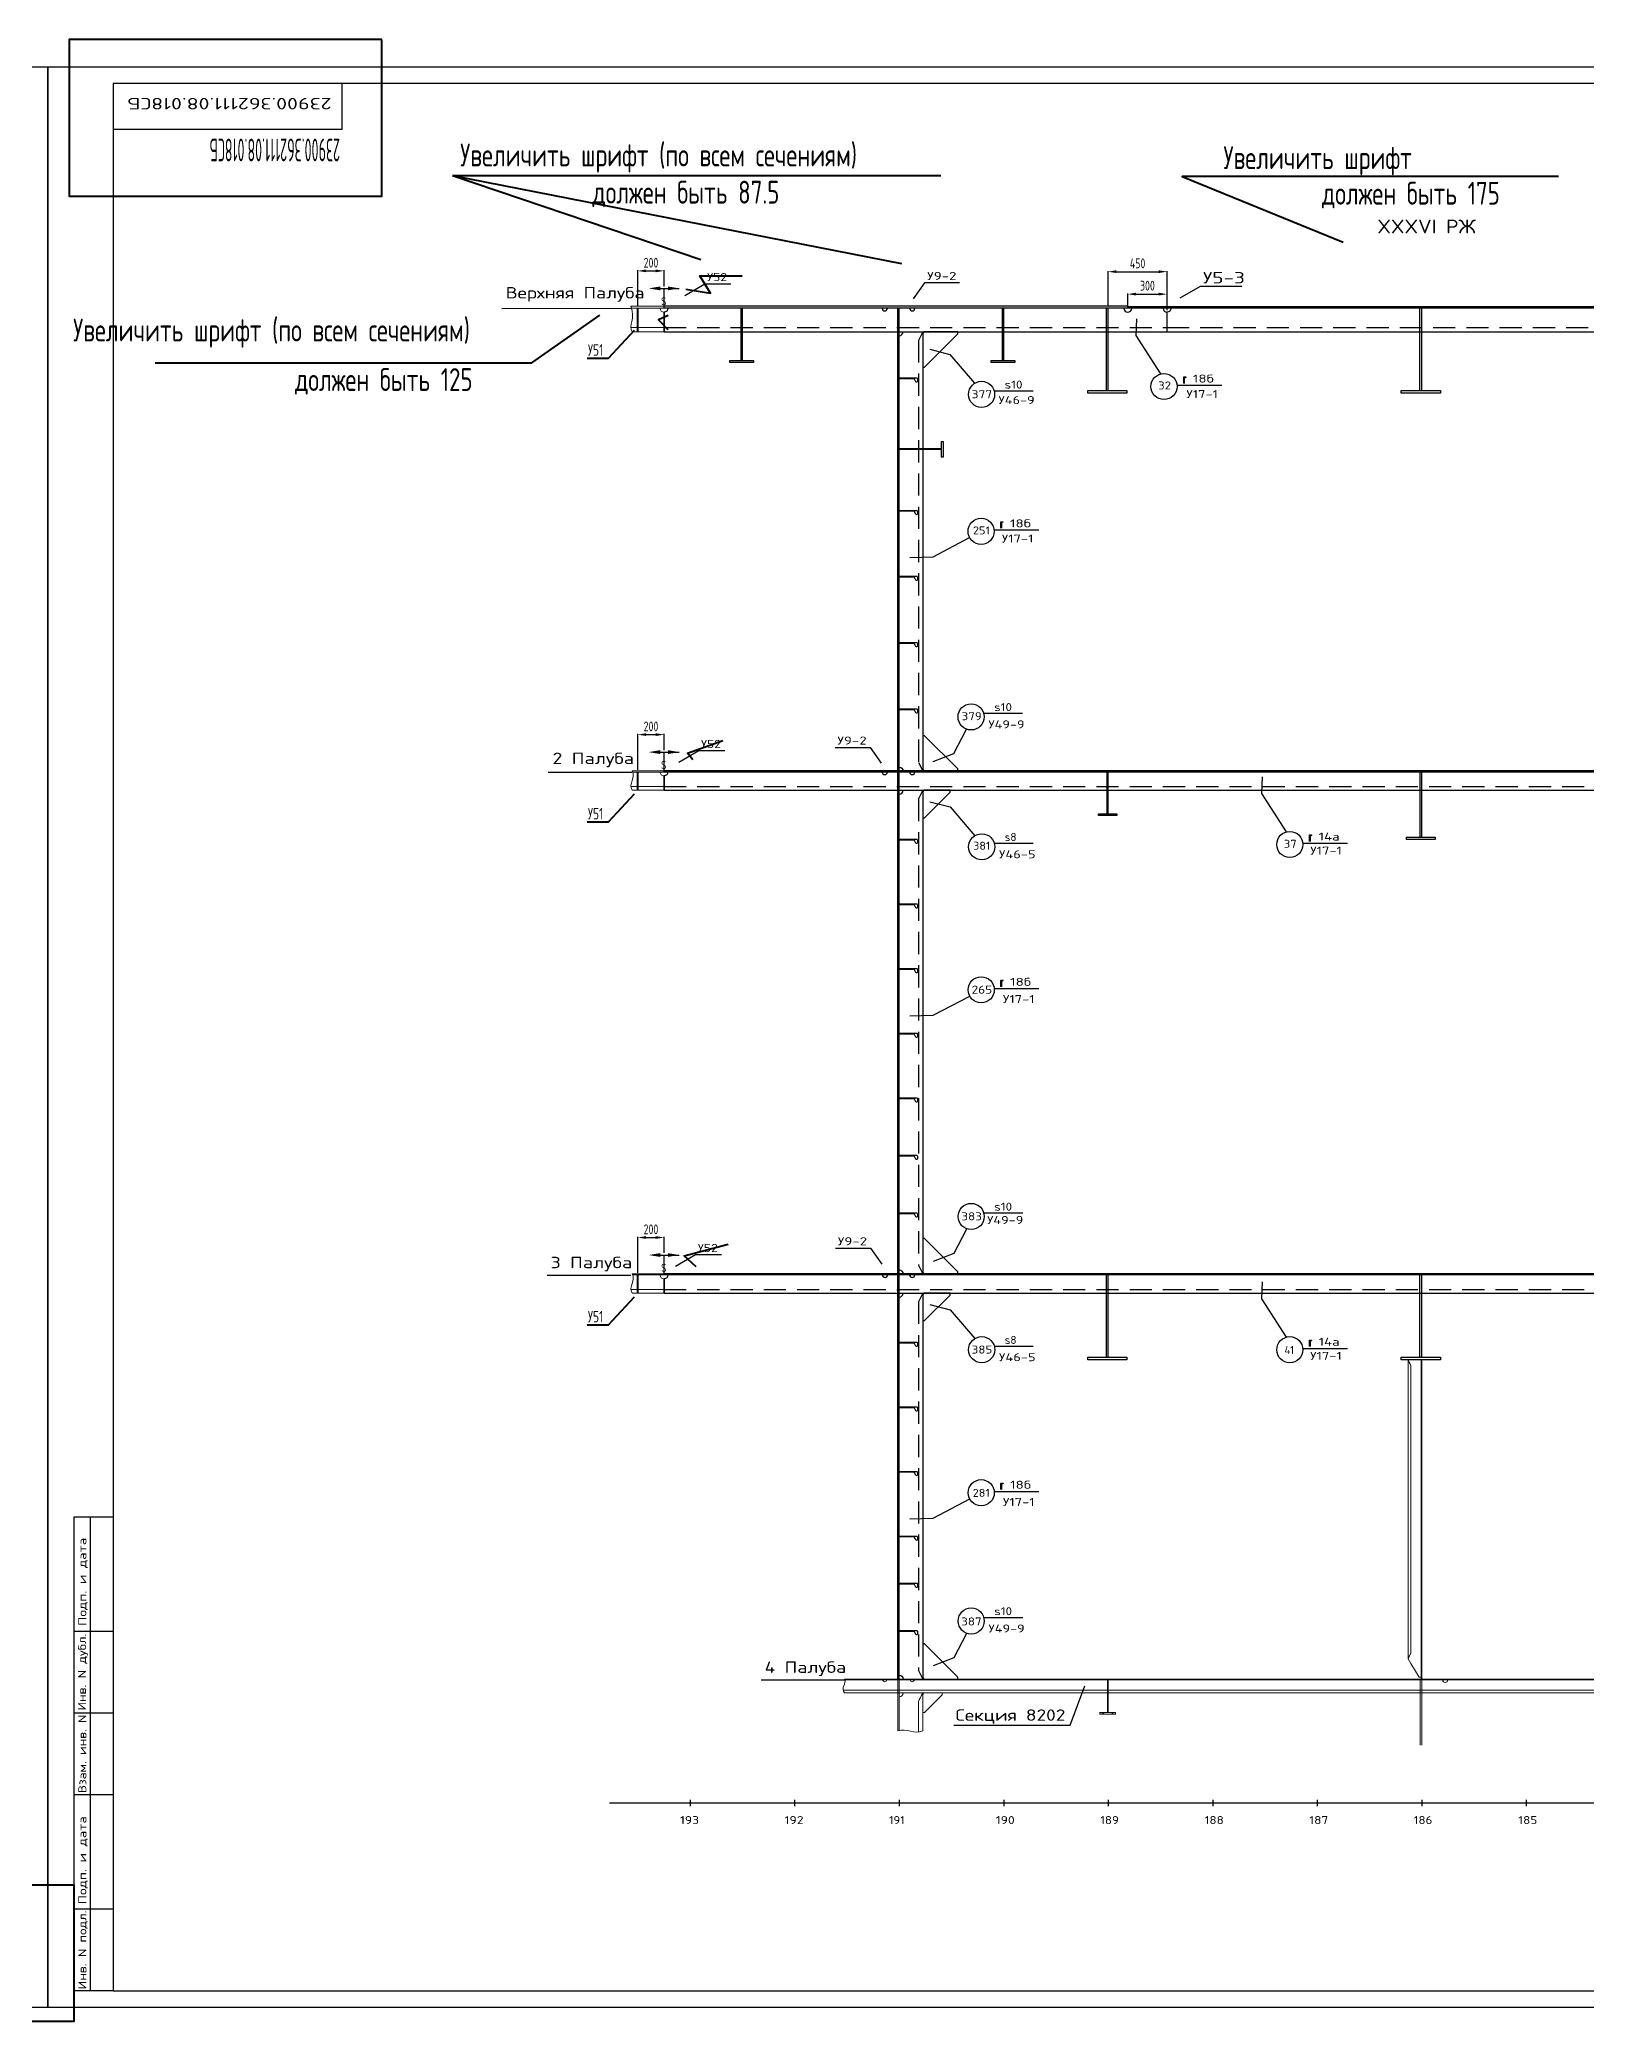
# Model space of a CAD drawing. Header units: millimetres. Extents: x -438477 to 631584, y 118817 to 676146.
# Drawn here: x 217790 to 229629, y 333900 to 349071 of the extents above; entities that cross this region are included whole.
import ezdxf
from ezdxf.enums import TextEntityAlignment as Align

# ---------------------------------------------------------------- set-up
doc = ezdxf.new("R2010")
doc.units = ezdxf.units.MM
for name, pattern in [('AVEVASHORTDASHED', [5, 3.75, -1.25]), ('AVEVASOLID', [7.5, 7.5]), ('DASHED', [2.546053, 1.697368, -0.848684])]:
    doc.linetypes.add(name, pattern=pattern)
doc.layers.get('Defpoints').update_dxf_attribs({"linetype": 'CONTINUOUS'})
for name, color, linetype in [('20_1', 1, 'CONTINUOUS'), ('20_FORMAT', 140, 'CONTINUOUS'), ('20_POZ', 4, 'CONTINUOUS'), ('20_TEXT', 1, 'CONTINUOUS')]:
    doc.layers.add(name, color=color, linetype=linetype)
doc.styles.add('SIMPLEX', font='simplex.shx', dxfattribs={"width": 0.7})
doc.styles.add('НАДПИСИ_МЕЛК1', font='eskd_win.shx', dxfattribs={"width": 0.8, "height": 4})
doc.linetypes.add('Шов_Монтажный', pattern='A,0.75,-0.0001,["/",Standard,S=1,R=0,X=0,Y=-0.5],0.75', length=1.5001)
doc.dimstyles.new('Lineyny', dxfattribs={"dimscale": 30, "dimtxt": 3, "dimasz": 2.5, "dimexe": 0.18, "dimexo": 0.625, "dimgap": 1, "dimtad": 1, "dimdec": 0, "dimlfac": -1, "dimzin": 0, "dimtxsty": 'SIMPLEX', "dimcen": 0, "dimdle": 0.38, "dimclrd": 2, "dimclre": 2, "dimclrt": 2, "dimadec": 0, "dimazin": 0, "dimtfac": 1, "dimtdec": 0, "dimtmove": 0, "dimatfit": 0, "dimfxl": 1, "dimtolj": 1, "dimtzin": 0, "dimlwd": -1, "dimarcsym": 0})

# ---------------------------------------------------------------- blocks, each defined once
blk = doc.blocks.new('*D78')
at = {"layer": '20_1', "color": 2, "lineweight": -2, "ltscale": 25, "transparency": 16777216}
for p, q in [((226119, 347030), (226119, 347127)), ((226419, 347000), (226419, 347127))]:
    blk.add_line(p, q, dxfattribs=at)
at = {"layer": '20_1', "color": 2, "ltscale": 25, "transparency": 16777216}
blk.add_line((226181, 347122), (226356, 347122), dxfattribs=at)
for points in [[(226181, 347133), (226181, 347112), (226119, 347122)], [(226356, 347112), (226356, 347133), (226419, 347122)]]:
    blk.add_solid(points, dxfattribs=at)
at = {"layer": 'Defpoints', "color": 0, "ltscale": 25, "transparency": 16777216}
for p in [(226419, 347122), (226119, 347014), (226419, 346984)]:
    blk.add_point(p, dxfattribs=at)
at = {"layer": '20_1', "color": 2, "lineweight": 0, "ltscale": 25, "transparency": 16777216, "insert": (226269, 347187), "char_height": 75, "attachment_point": 5, "style": 'SIMPLEX'}
blk.add_mtext('\\A1;300', dxfattribs=at)
blk = doc.blocks.new('*D79')
at = {"layer": '20_1', "color": 2, "lineweight": -2, "ltscale": 25, "transparency": 16777216}
for p, q in [((225969, 347030), (225969, 347299)), ((226419, 347030), (226419, 347299))]:
    blk.add_line(p, q, dxfattribs=at)
at = {"layer": '20_1', "color": 2, "ltscale": 25, "transparency": 16777216}
blk.add_line((226031, 347294), (226356, 347294), dxfattribs=at)
for points in [[(226031, 347305), (226031, 347284), (225969, 347294)], [(226356, 347284), (226356, 347305), (226419, 347294)]]:
    blk.add_solid(points, dxfattribs=at)
at = {"layer": 'Defpoints', "color": 0, "ltscale": 25, "transparency": 16777216}
for p in [(226419, 347294), (225969, 347014), (226419, 347014)]:
    blk.add_point(p, dxfattribs=at)
at = {"layer": '20_1', "color": 2, "lineweight": 0, "ltscale": 25, "transparency": 16777216, "insert": (226194, 347358), "char_height": 75, "attachment_point": 5, "style": 'SIMPLEX'}
blk.add_mtext('\\A1;450', dxfattribs=at)
blk = doc.blocks.new('*D213')
at = {"layer": '20_1', "color": 2, "lineweight": -2, "ltscale": 25, "transparency": 16777216}
for p, q in [((222369, 347030), (222369, 347305)), ((222569, 347182), (222569, 347305))]:
    blk.add_line(p, q, dxfattribs=at)
at = {"layer": '20_1', "color": 2, "ltscale": 25, "transparency": 16777216}
blk.add_line((222431, 347300), (222506, 347300), dxfattribs=at)
at = {"layer": '20_1', "color": 2, "lineweight": 40, "ltscale": 25, "transparency": 16777216}
for points in [[(222431, 347311), (222431, 347290), (222369, 347300)], [(222506, 347311), (222506, 347290), (222569, 347300)]]:
    blk.add_solid(points, dxfattribs=at)
at = {"layer": 'Defpoints', "color": 0, "lineweight": 40, "ltscale": 25, "transparency": 16777216}
for p in [(222569, 347300), (222569, 347166), (222369, 347014)]:
    blk.add_point(p, dxfattribs=at)
at = {"layer": '20_1', "color": 2, "lineweight": 40, "ltscale": 25, "transparency": 16777216, "insert": (222469, 347363), "char_height": 75, "attachment_point": 5, "style": 'SIMPLEX'}
blk.add_mtext('\\A1;200', dxfattribs=at)
blk = doc.blocks.new('*D214')
at = {"layer": '20_1', "color": 2, "lineweight": -2, "ltscale": 25, "transparency": 16777216}
for p, q in [((222369, 343480), (222369, 343755)), ((222569, 343632), (222569, 343755))]:
    blk.add_line(p, q, dxfattribs=at)
at = {"layer": '20_1', "color": 2, "ltscale": 25, "transparency": 16777216}
blk.add_line((222431, 343750), (222506, 343750), dxfattribs=at)
at = {"layer": '20_1', "color": 2, "lineweight": 40, "ltscale": 25, "transparency": 16777216}
for points in [[(222431, 343761), (222431, 343740), (222369, 343750)], [(222506, 343761), (222506, 343740), (222569, 343750)]]:
    blk.add_solid(points, dxfattribs=at)
at = {"layer": 'Defpoints', "color": 0, "lineweight": 40, "ltscale": 25, "transparency": 16777216}
for p in [(222569, 343750), (222569, 343616), (222369, 343464)]:
    blk.add_point(p, dxfattribs=at)
at = {"layer": '20_1', "color": 2, "lineweight": 40, "ltscale": 25, "transparency": 16777216, "insert": (222469, 343813), "char_height": 75, "attachment_point": 5, "style": 'SIMPLEX'}
blk.add_mtext('\\A1;200', dxfattribs=at)
blk = doc.blocks.new('*D215')
at = {"layer": '20_1', "color": 2, "lineweight": -2, "ltscale": 25, "transparency": 16777216}
for p, q in [((222369, 339630), (222369, 339905)), ((222569, 339782), (222569, 339905))]:
    blk.add_line(p, q, dxfattribs=at)
at = {"layer": '20_1', "color": 2, "ltscale": 25, "transparency": 16777216}
blk.add_line((222431, 339900), (222506, 339900), dxfattribs=at)
at = {"layer": '20_1', "color": 2, "lineweight": 40, "ltscale": 25, "transparency": 16777216}
for points in [[(222431, 339911), (222431, 339890), (222369, 339900)], [(222506, 339911), (222506, 339890), (222569, 339900)]]:
    blk.add_solid(points, dxfattribs=at)
at = {"layer": 'Defpoints', "color": 0, "lineweight": 40, "ltscale": 25, "transparency": 16777216}
for p in [(222569, 339900), (222569, 339766), (222369, 339614)]:
    blk.add_point(p, dxfattribs=at)
at = {"layer": '20_1', "color": 2, "lineweight": 40, "ltscale": 25, "transparency": 16777216, "insert": (222469, 339963), "char_height": 75, "attachment_point": 5, "style": 'SIMPLEX'}
blk.add_mtext('\\A1;200', dxfattribs=at)

msp = doc.modelspace()

# ---------------------------------------------------------------- linework, layer by layer
at = {"layer": '20_1', "color": 252, "linetype": 'AVEVASOLID', "lineweight": 0}
for p, q in [((222568.799, 347029.005), (222315.046, 347029.005)), ((222538.794, 347014.005), (222320.255, 347014.005)), ((222568.799, 347014.005), (222320.255, 347014.005)), ((222324.923, 346834.005), (222568.799, 346834.005)), ((222568.787, 343472.006), (222324.911, 343472.006)), ((222324.911, 343324.005), (222568.787, 343324.005)), ((222568.787, 343464.005), (222328.666, 343464.005)), ((222538.794, 343464.005), (222328.666, 343464.005)), ((222568.799, 339622.006), (222324.923, 339622.006)), ((222568.799, 339614.005), (222328.679, 339614.005)), ((222538.794, 339614.005), (222328.679, 339614.005)), ((222324.923, 339474.005), (222568.799, 339474.005)), ((228263.794, 338964.005), (228263.794, 336675.687)), ((228363.794, 336520.006), (228363.794, 338964.005)), ((228363.794, 336535.005), (228363.794, 338954.006)), ((228368.799, 336520.006), (228368.799, 338964.005)), ((233768.799, 336520.006), (223950.811, 336520.006)), ((233768.799, 336514.005), (223953.005, 336514.005)), ((233748.804, 336514.005), (223953.005, 336514.005)), ((224358.801, 336123.301), (224358.801, 336514.005)), ((224368.799, 336126.434), (224368.799, 336514.005)), ((225962.805, 336264.044), (225962.805, 336514.005)), ((225968.799, 336264.044), (225968.799, 336514.005)), ((228356.799, 336014.005), (228356.799, 336514.005)), ((228368.799, 336014.005), (228368.799, 336514.005)), ((223950.811, 336414.005), (233768.799, 336414.005)), ((224368.799, 336126.434), (224368.799, 336384.005)), ((224548.804, 336414.005), (224548.804, 336123.301))]:
    msp.add_line(p, q, dxfattribs=at)
at = {"layer": '20_1', "color": 30, "linetype": 'Шов_Монтажный', "lineweight": 40, "ltscale": 25}
for p, q in [((222368.799, 346834.005), (222368.799, 347014.01)), ((222368.799, 343324.004), (222368.799, 343464.005)), ((222368.799, 339474.004), (222368.799, 339614.005))]:
    msp.add_line(p, q, dxfattribs=at)
at = {"layer": '20_1', "color": 0, "linetype": 'AVEVASOLID'}
for p, q in [((233768.799, 347014.005), (222568.799, 347014.005)), ((223158.801, 346614.025), (223158.801, 347014.005)), ((223168.799, 346614.025), (223168.799, 347014.005)), ((224358.801, 343472.006), (224358.801, 347014.005)), ((224368.799, 343472.006), (224368.799, 347014.005)), ((225158.801, 346614.025), (225158.801, 347014.005)), ((225168.799, 346614.025), (225168.799, 347014.005)), ((225954.797, 346384.005), (225954.797, 347014.005)), ((225968.799, 346384.005), (225968.799, 347014.005)), ((228354.797, 346384.005), (228354.797, 347014.005)), ((228368.799, 346384.005), (228368.799, 347014.005)), ((224368.799, 343502.005), (224368.799, 346804.005)), ((224693.347, 345938.006), (224368.799, 345938.006)), ((224693.347, 345932.005), (224368.799, 345932.005)), ((233768.799, 343472.006), (222568.799, 343472.006)), ((233768.799, 343464.005), (222568.799, 343464.005)), ((224358.801, 339622.006), (224358.801, 343464.005)), ((224368.799, 339622.006), (224368.799, 343464.005)), ((225960.803, 343144.005), (225960.803, 343464.005)), ((225968.799, 343144.005), (225968.799, 343464.005)), ((228356.799, 342964.005), (228356.799, 343464.005)), ((228368.799, 342964.005), (228368.799, 343464.005)), ((224368.799, 339652.005), (224368.799, 343294.005)), ((233768.799, 339622.006), (222568.799, 339622.006)), ((233768.799, 339614.005), (222568.799, 339614.005)), ((224358.801, 338613.954), (224358.801, 339614.005)), ((224358.801, 336520.006), (224358.801, 339614.005)), ((224368.799, 338613.954), (224368.799, 339614.005)), ((224368.799, 336520.006), (224368.799, 339614.005)), ((225954.797, 338984.005), (225954.797, 339614.005)), ((225968.799, 338984.005), (225968.799, 339614.005)), ((228354.797, 338984.005), (228354.797, 339614.005)), ((228368.799, 338984.005), (228368.799, 339614.005)), ((224368.799, 338613.954), (224368.799, 339444.006)), ((224368.799, 336550.005), (224368.799, 339444.006))]:
    msp.add_line(p, q, dxfattribs=at)
at = {"layer": '20_1', "color": 6, "linetype": 'Шов_Монтажный', "ltscale": 25}
for p, q in [((222568.799, 346834.005), (222568.799, 346984.005)), ((222568.799, 343324.005), (222568.8, 343434.005)), ((222568.799, 339474.005), (222568.8, 339584.005))]:
    msp.add_line(p, q, dxfattribs=at)
at = {"layer": '20_1', "color": 92, "linetype": 'AVEVASOLID', "lineweight": 0}
for p, q in [((226388.818, 347014.005), (222598.804, 347014.005)), ((233738.794, 347014.005), (226448.804, 347014.005))]:
    msp.add_line(p, q, dxfattribs=at)
at = {"layer": '20_1', "color": 252, "linetype": 'AVEVASHORTDASHED', "lineweight": 0}
for p, q in [((222315.697, 346866.985), (222568.799, 346866.985)), ((222315.943, 343351.945), (222568.787, 343351.945)), ((222315.955, 339501.945), (222568.799, 339501.945)), ((223939.386, 336436.326), (233768.799, 336436.326))]:
    msp.add_line(p, q, dxfattribs=at)
at = {"layer": '20_1', "linetype": 'DASHED', "ltscale": 100}
for p, q in [((222568.799, 346866.985), (226418.823, 346866.985)), ((226418.799, 346866.985), (233768.799, 346866.985)), ((222568.799, 343351.945), (233768.799, 343351.945)), ((222568.799, 339501.945), (233768.799, 339501.945))]:
    msp.add_line(p, q, dxfattribs=at)
at = {"layer": '20_1', "linetype": 'AVEVASOLID'}
for p, q in [((222568.799, 346834.005), (226418.823, 346834.005)), ((224548.804, 346834.005), (224548.804, 343472.006)), ((226418.799, 346834.005), (233768.799, 346834.005)), ((222568.799, 343324.005), (233768.799, 343324.005)), ((233738.794, 343464.005), (222598.804, 343464.005)), ((224548.804, 343324.005), (224548.804, 339622.006)), ((222568.799, 339474.005), (233768.799, 339474.005)), ((222151.989, 335571.68), (234708.799, 335571.68))]:
    msp.add_line(p, q, dxfattribs=at)
at = {"layer": '20_1', "color": 1, "linetype": 'AVEVASOLID'}
for q in [(224548.804, 338613.954), (224548.804, 336520.006)]:
    msp.add_line((224548.804, 339474.005), q, dxfattribs=at)
at = {"layer": '20_1', "color": 30, "lineweight": 40, "ltscale": 25}
for points in [[(220408.092, 349070.599), (218016.006, 349070.599), (218016.006, 347873.319), (220408.092, 347873.319)], [(215069.305, 334944.66), (218051.694, 334944.66), (218051.694, 333899.59), (215069.305, 333899.59)]]:
    msp.add_lwpolyline(points, close=True, dxfattribs=at)
for points in [[(220950.704, 348031.341), (222851.141, 347388.031)], [(220950.704, 348031.341), (224386.319, 347357.354)], [(220950.704, 348031.341), (224687.214, 348031.341)], [(229416.831, 348023.153), (226535.175, 348023.153), (227767.75, 347520.003)], [(222734.923, 347160.073), (222923.809, 347128.618), (222842.329, 347261.839), (223168.253, 347261.839)], [(218674.568, 346596.771), (221556.224, 346596.771), (222077.589, 346962.143)], [(226118.823, 347026.005), (226118.823, 347014.005)], [(221979.396, 346631.48), (222143.475, 346631.48), (222342.984, 346846.35)], [(222601.669, 346959.049), (222525.348, 346924.915), (222598.035, 346850.838)], [(222789.514, 343558.088), (222749.493, 343608.687), (223018.218, 343705.803)], [(221979.396, 343081.476), (222143.475, 343081.476), (222342.983, 343296.346)], [(222814.222, 339675.829), (222723.746, 339759.771), (223059.799, 339848.879)], [(221979.396, 339231.476), (222143.475, 339231.476), (222342.983, 339446.346)]]:
    msp.add_lwpolyline(points, dxfattribs=at)
at = {"layer": '20_1'}
for points in [[(222485.579, 347166.302), (222685.579, 347166.302)], [(222568.798, 347014.01), (222568.798, 347166.302)], [(222485.579, 343616.302), (222685.579, 343616.302)], [(222568.799, 343464.01), (222568.799, 343616.302)], [(222485.579, 339766.302), (222685.579, 339766.302)], [(222568.799, 339614.01), (222568.799, 339766.302)]]:
    msp.add_lwpolyline(points, dxfattribs=at)
at = {"layer": '20_1', "color": 4, "ltscale": 0.5}
for points in [[(223081.383, 347199.272), (222882.168, 347199.272), (222728.797, 347109.85)], [(224830.985, 347207.666), (224561.967, 347207.666), (224476.809, 347087.009)], [(226991.402, 347181.034), (226671.764, 347181.034), (226518.392, 347091.612)], [(223034.533, 343625.059), (222835.319, 343625.059), (222681.947, 343535.637)], [(223877.818, 343651.211), (224146.837, 343651.211), (224231.995, 343530.555)], [(223010.102, 339766.737), (222810.888, 339766.737), (222657.516, 339677.315)], [(223881.057, 339817.934), (224150.075, 339817.934), (224235.233, 339697.278)]]:
    msp.add_lwpolyline(points, dxfattribs=at)
at = {"layer": '20_1', "ltscale": 10}
for points in [[(221328.565, 347012.071), (222320.255, 347014.005)], [(221681.149, 343462.071), (222322.248, 343462.071)], [(221673.826, 339612.071), (222314.925, 339612.071)], [(223311.906, 336514.005), (223953.005, 336514.005)]]:
    msp.add_lwpolyline(points, dxfattribs=at)
at = {"layer": '20_1', "color": 252, "linetype": 'AVEVASOLID', "lineweight": 0}
for points in [[(222538.794, 347014.005, 0.414177716), (222568.799, 346984.005), (222568.799, 346834.005)], [(222538.794, 343464.005, 0.414261997), (222568.787, 343434.005), (222568.787, 343324.005)], [(222538.794, 339614.005, 0.414177716), (222568.799, 339584.005), (222568.799, 339474.005)], [(224368.799, 336384.005, 0.414180368), (224398.804, 336414.005), (224548.804, 336414.005)]]:
    msp.add_lwpolyline(points, format="xyb", dxfattribs=at)
at = {"layer": '20_1', "color": 0, "linetype": 'AVEVASOLID'}
for points in [[(233768.799, 347026.005), (226118.823, 347026.005), (226118.823, 347029.005), (222568.799, 347029.005)], [(223073.804, 346614.025), (223253.796, 346614.025), (223253.796, 346600.025), (223073.804, 346600.025), (223073.804, 346614.025)], [(225073.804, 346614.025), (225253.796, 346614.025), (225253.796, 346600.025), (225073.804, 346600.025), (225073.804, 346614.025)], [(225811.804, 346384.005), (226111.804, 346384.005), (226111.804, 346364.005), (225811.804, 346364.005), (225811.804, 346384.005)], [(228211.804, 346384.005), (228511.804, 346384.005), (228511.804, 346364.005), (228211.804, 346364.005), (228211.804, 346384.005)], [(224693.347, 345875.005), (224693.347, 345995.005), (224706.86, 345995.005), (224706.86, 345875.005), (224693.347, 345875.005)], [(225894.8, 343144.005), (226034.802, 343144.005), (226034.802, 343130.005), (225894.8, 343130.005), (225894.8, 343144.005)], [(228252.795, 342964.005), (228472.803, 342964.005), (228472.803, 342948.005), (228252.795, 342948.005), (228252.795, 342964.005)], [(225811.804, 338984.005), (226111.804, 338984.005), (226111.804, 338964.005), (225811.804, 338964.005), (225811.804, 338984.005)], [(228211.804, 338984.005), (228511.804, 338984.005), (228511.804, 338964.005), (228211.804, 338964.005), (228211.804, 338984.005)]]:
    msp.add_lwpolyline(points, dxfattribs=at)
at = {"layer": '20_1', "linetype": 'AVEVASOLID'}
for points in [[(222598.804, 347014.005, -0.414177716), (222568.799, 346984.005), (222568.799, 346834.005)], [(226388.818, 347014.005, 0.414177716), (226418.823, 346984.005), (226418.823, 346834.005)], [(226448.804, 347014.005, -0.414177716), (226418.799, 346984.005), (226418.799, 346834.005)], [(224368.799, 346804.005, 0.414177716), (224398.804, 346834.005), (224548.804, 346834.005)], [(224368.799, 343502.005, -0.414182991), (224398.804, 343472.006), (224548.804, 343472.006)], [(222598.804, 343464.005, -0.414177716), (222568.799, 343434.005), (222568.799, 343324.005)], [(224368.799, 343294.005, 0.414177716), (224398.804, 343324.005), (224548.804, 343324.005)], [(222598.804, 339614.005, -0.414177716), (222568.799, 339584.005), (222568.799, 339474.005)], [(224368.799, 339652.005, -0.414182991), (224398.804, 339622.006), (224548.804, 339622.006)], [(224368.799, 339444.006, 0.414182991), (224398.804, 339474.005), (224548.804, 339474.005)], [(224368.799, 336550.005, -0.414180368), (224398.804, 336520.006), (224548.804, 336520.006)]]:
    msp.add_lwpolyline(points, format="xyb", dxfattribs=at)
at = {"layer": '20_1', "linetype": 'DASHED', "ltscale": 100}
for points in [[(224548.804, 346834.005), (224515.82, 346768.044), (224515.82, 343537.966), (224548.804, 343472.006)], [(224548.804, 343324.005), (224515.82, 343258.045), (224515.82, 339687.966), (224548.804, 339622.006)], [(224548.804, 339474.005), (224515.82, 339408.045), (224515.82, 338613.954)], [(224548.804, 339474.005), (224515.82, 339408.045), (224515.82, 336585.966), (224548.804, 336520.006)]]:
    msp.add_lwpolyline(points, dxfattribs=at)
at = {"layer": '20_1', "linetype": 'AVEVASOLID'}
for points in [[(224548.804, 346824.004), (224548.804, 346564.005), (224563.794, 346564.005), (224818.799, 346819.006), (224818.799, 346834.005), (224558.801, 346834.005), (224548.804, 346824.004)], [(224558.801, 343472.006), (224818.799, 343472.006), (224818.799, 343487.005), (224563.794, 343742.005), (224548.804, 343742.005), (224548.804, 343482.005), (224558.801, 343472.006)], [(224548.804, 343314.005), (224548.804, 343114.005), (224563.794, 343114.005), (224758.801, 343309.005), (224758.801, 343324.005), (224558.801, 343324.005), (224548.804, 343314.005)], [(224558.801, 339622.006), (224818.799, 339622.006), (224818.799, 339637.005), (224563.794, 339892.005), (224548.804, 339892.005), (224548.804, 339632.005), (224558.801, 339622.006)], [(224548.804, 339464.005), (224548.804, 339264.005), (224563.794, 339264.005), (224758.801, 339459.005), (224758.801, 339474.005), (224558.801, 339474.005), (224548.804, 339464.005)], [(222768.799, 335596.68), (222768.799, 335546.68)], [(223568.799, 335596.68), (223568.799, 335546.68)], [(224369.799, 335596.68), (224369.799, 335546.68)], [(225169.799, 335596.68), (225169.799, 335546.68)], [(225969.799, 335596.68), (225969.799, 335546.68)], [(226769.799, 335596.68), (226769.799, 335546.68)], [(227568.799, 335596.68), (227568.799, 335546.68)], [(228368.799, 335596.68), (228368.799, 335546.68)], [(229168.799, 335596.68), (229168.799, 335546.68)]]:
    msp.add_lwpolyline(points, dxfattribs=at)
at = {"layer": '20_1', "color": 4, "ltscale": 20}
for points in [[(226184.342, 346934.054), (226180.299, 346804.783), (226369.289, 346511.321)], [(224450.48, 345106.301), (224629.036, 345111.476), (224908.226, 345258.822)], [(227147.324, 343428.176), (227143.281, 343298.905), (227332.271, 343005.443)], [(227147.324, 339560.419), (227143.281, 339431.148), (227332.271, 339137.686)], [(224451.295, 337746.301), (224629.851, 337751.476), (224909.041, 337898.822)]]:
    msp.add_lwpolyline(points, dxfattribs=at)
at = {"layer": '20_1', "color": 0, "linetype": 'AVEVASOLID'}
for points in [[(224368.799, 346480.866), (224502.795, 346480.866, -0.414019734), (224508.801, 346474.867), (224508.801, 346453.866, -0.767476499), (224497.607, 346450.866), (224486.06, 346470.866, 0.267761618), (224480.859, 346473.867), (224368.799, 346473.867)], [(224368.799, 345466.665), (224502.795, 345466.665, -0.414019734), (224508.801, 345460.665), (224508.801, 345439.666, -0.767450333), (224497.607, 345436.665), (224486.06, 345456.666, 0.267795652), (224480.859, 345459.666), (224368.799, 345459.666)], [(224368.799, 344962.347), (224502.795, 344962.347, -0.414019734), (224508.801, 344956.347), (224508.801, 344935.346, -0.767476499), (224497.607, 344932.346), (224486.06, 344952.348, 0.267795652), (224480.859, 344955.348), (224368.799, 344955.348)], [(224368.799, 344455.247), (224502.795, 344455.247, -0.414019734), (224508.801, 344449.247), (224508.801, 344428.248, -0.767476499), (224497.607, 344425.248), (224486.06, 344445.248, 0.267795652), (224480.859, 344448.248), (224368.799, 344448.248)], [(224368.799, 343947.947), (224502.795, 343947.947, -0.414019734), (224508.801, 343941.947), (224508.801, 343920.947, -0.767476499), (224497.607, 343917.947), (224486.06, 343937.946, 0.267795652), (224480.859, 343940.946), (224368.799, 343940.946)], [(224368.799, 342948.83), (224502.795, 342948.83, -0.413993448), (224508.801, 342942.829), (224508.801, 342921.829, -0.767476499), (224497.607, 342918.829), (224486.06, 342938.829, 0.267778635), (224480.859, 342941.83), (224368.799, 342941.83)], [(224368.799, 342453.829), (224502.795, 342453.829, -0.414019734), (224508.801, 342447.83), (224508.801, 342426.83, -0.767476499), (224497.607, 342423.83), (224486.06, 342443.829, 0.267795652), (224480.859, 342446.829), (224368.799, 342446.829)], [(224368.799, 341959.83), (224502.795, 341959.83, -0.413993448), (224508.801, 341953.829), (224508.801, 341932.829, -0.767476499), (224497.607, 341929.83), (224486.06, 341949.829, 0.267778635), (224480.859, 341952.83), (224368.799, 341952.83)], [(224368.799, 341464.829), (224502.795, 341464.829, -0.414019734), (224508.801, 341458.83), (224508.801, 341437.83, -0.767476499), (224497.607, 341434.83), (224486.06, 341454.83, 0.267795652), (224480.859, 341457.829), (224368.799, 341457.829)], [(224368.799, 340969.83), (224502.795, 340969.83, -0.413993448), (224508.801, 340963.829), (224508.801, 340942.829, -0.767476499), (224497.607, 340939.829), (224486.06, 340959.83, 0.267795652), (224480.859, 340962.83), (224368.799, 340962.83)], [(224368.799, 340529.83), (224502.795, 340529.83, -0.414019734), (224508.801, 340523.83), (224508.801, 340502.83, -0.767463386), (224497.607, 340499.829), (224486.06, 340519.83, 0.267795652), (224480.859, 340522.83), (224368.799, 340522.83)], [(224368.799, 340088.829), (224502.795, 340088.829, -0.414019734), (224508.801, 340082.829), (224508.801, 340061.829, -0.767476499), (224497.607, 340058.83), (224486.06, 340078.829, 0.267795652), (224480.859, 340081.829), (224368.799, 340081.829)], [(224368.799, 339098.83), (224502.795, 339098.83, -0.413993448), (224508.801, 339092.829), (224508.801, 339071.829, -0.767476499), (224497.607, 339068.829), (224486.06, 339088.83, 0.267795652), (224480.859, 339091.83), (224368.799, 339091.83)], [(224368.799, 338603.829), (224502.795, 338603.829, -0.414019734), (224508.801, 338597.83), (224508.801, 338576.83, -0.767476499), (224497.607, 338573.83), (224486.06, 338593.829, 0.267795652), (224480.859, 338596.829), (224368.799, 338596.829)], [(224368.799, 338109.83), (224502.795, 338109.83, -0.413993448), (224508.801, 338103.829), (224508.801, 338082.829, -0.767476499), (224497.607, 338079.83), (224486.06, 338099.829, 0.267778635), (224480.859, 338102.83), (224368.799, 338102.83)], [(224368.799, 337614.829), (224502.795, 337614.829, -0.414019734), (224508.801, 337608.83), (224508.801, 337587.83, -0.767476499), (224497.607, 337584.83), (224486.06, 337604.83, 0.267795652), (224480.859, 337607.829), (224368.799, 337607.829)], [(224368.799, 337253.83), (224502.795, 337253.83, -0.414006591), (224508.801, 337247.83), (224508.801, 337226.83, -0.767476499), (224497.607, 337223.83), (224486.06, 337243.829, 0.267787129), (224480.859, 337246.83), (224368.799, 337246.83)], [(224368.799, 336891.829), (224502.795, 336891.829, -0.414019734), (224508.801, 336885.83), (224508.801, 336864.83, -0.767469943), (224497.607, 336861.829), (224486.06, 336881.83, 0.267795652), (224480.859, 336884.829), (224368.799, 336884.829)]]:
    msp.add_lwpolyline(points, format="xyb", dxfattribs=at)
at = {"layer": '20_1', "color": 252, "linetype": 'AVEVASHORTDASHED', "lineweight": 0}
for points in [[(228263.794, 338964.005), (228286.121, 338919.365), (228286.121, 336720.327), (228263.794, 336675.687)], [(224548.804, 336414.005), (224515.82, 336348.044), (224515.82, 336114.451)]]:
    msp.add_lwpolyline(points, dxfattribs=at)
at = {"layer": '20_1', "color": 1, "linetype": 'AVEVASOLID'}
msp.add_lwpolyline([(224558.801, 336520.006), (224818.799, 336520.006), (224818.799, 336535.005), (224563.794, 336790.005), (224548.804, 336790.005), (224548.804, 336530.005), (224558.801, 336520.006)], dxfattribs=at)
at = {"layer": '20_1', "color": 252, "linetype": 'AVEVASOLID', "lineweight": 0}
for points in [[(228363.794, 336535.005), (228348.804, 336535.005), (228286.121, 336638.746), (228263.794, 336675.687)], [(224548.804, 336404.006), (224548.804, 336264.005), (224563.794, 336264.005), (224698.804, 336399.005), (224698.804, 336414.005), (224558.801, 336414.005), (224548.804, 336404.006)], [(225905.798, 336264.044), (226025.806, 336264.044), (226025.806, 336252.044), (225905.798, 336252.044), (225905.798, 336264.044)], [(225905.798, 336248.185), (225945.801, 336264.044), (225985.803, 336264.044), (226025.806, 336248.185)]]:
    msp.add_lwpolyline(points, dxfattribs=at)
at = {"layer": '20_1', "linetype": 'AVEVASOLID'}
for centre, radius, start, end in [((224258.789, 347014.007), 20.001, 180.0034943, 359.9964905), ((224468.799, 347014.005), 19.995, 180, 0), ((226118.823, 347014.005), 29.999, 180, 0), ((224258.789, 343464.007), 20.001, 180.0034943, 359.9964905), ((224468.799, 343464.005), 19.995, 180, 0), ((224260.791, 339614.007), 20.001, 180.0034943, 359.9964905), ((224468.799, 339614.007), 20.001, 180.0034943, 359.9964905)]:
    msp.add_arc(centre, radius, start, end, dxfattribs=at)
at = {"layer": '20_1', "color": 252, "linetype": 'AVEVASOLID', "lineweight": 0}
for centre, radius, start, end in [((224258.789, 336514.008), 15.002, 180.0093231, 359.9906616), ((224468.799, 336514.008), 15.002, 180.0093231, 359.9906616), ((228548.804, 336514.007), 20.001, 180.0034943, 359.9964905)]:
    msp.add_arc(centre, radius, start, end, dxfattribs=at)
at = {"layer": '20_1', "color": 252, "lineweight": 0, "ltscale": 25}
for points in [[(222324.923, 346834.005), (222294.381, 346883.815), (222352.654, 346932.376), (222315.046, 347029.005)], [(222324.911, 343324.005), (222294.369, 343373.815), (222352.641, 343422.376), (222324.911, 343472.006)], [(222324.923, 339474.005), (222294.381, 339523.815), (222352.654, 339572.376), (222324.923, 339622.006)], [(223950.811, 336520.006), (223967.68, 336483.36), (223917.074, 336451.157), (223950.811, 336414.005)], [(224358.801, 336123.301), (224425.067, 336147.837), (224486.407, 336093.398), (224548.804, 336123.301)]]:
    msp.add_open_spline(points, degree=3, dxfattribs=at)
at = {"layer": '20_1'}
for points in [[(222539.518, 347180.885), (222539.518, 347151.719), (222452.018, 347166.302)], [(222598.079, 347180.885), (222598.079, 347151.719), (222685.579, 347166.302)], [(222539.519, 343630.885), (222539.519, 343601.719), (222452.019, 343616.302)], [(222598.079, 343630.885), (222598.079, 343601.719), (222685.579, 343616.302)], [(222539.519, 339780.885), (222539.519, 339751.719), (222452.019, 339766.302)], [(222598.079, 339780.885), (222598.079, 339751.719), (222685.579, 339766.302)]]:
    msp.add_solid(points, dxfattribs=at)
at = {"layer": '20_FORMAT', "color": 7}
for p, q in [((220102.063, 348733.858), (220102.063, 348383.858)), ((220102.063, 348383.858), (218352.063, 348383.858)), ((218052.063, 337758.858), (218052.063, 334133.858)), ((218352.063, 337758.858), (218052.063, 337758.858)), ((218177.063, 337758.858), (218177.063, 334133.858)), ((218352.063, 336883.858), (218052.063, 336883.858)), ((218352.063, 336258.858), (218052.063, 336258.858)), ((218352.063, 335633.858), (218052.063, 335633.858)), ((218352.063, 334758.858), (218052.063, 334758.858)), ((218352.063, 334133.858), (218052.063, 334133.858))]:
    msp.add_line(p, q, dxfattribs=at)
at = {"layer": '20_FORMAT', "color": 4}
for points in [[(196827.063, 334008.858), (217852.063, 334008.858), (217852.063, 348858.858), (196827.063, 348858.858)], [(217852.063, 334008.858), (238877.063, 334008.858), (238877.063, 348858.858), (217852.063, 348858.858)]]:
    msp.add_lwpolyline(points, close=True, dxfattribs=at)
at = {"layer": '20_FORMAT', "color": 7}
msp.add_lwpolyline([(218352.063, 334133.858), (238752.063, 334133.858), (238752.063, 348733.858), (218352.063, 348733.858)], close=True, dxfattribs=at)
at = {"layer": '20_POZ'}
for points in [[(224602.602, 346699.976), (224757.852, 346661.187), (224946.627, 346439.532)], [(225394.249, 346379.883), (225096.562, 346379.883)], [(226495.436, 346424.995), (226837.979, 346424.995)], [(225095.561, 345316.668), (225438.104, 345316.668)], [(224629.858, 343544.165), (224787.712, 343605.409), (224885.265, 343791.839)], [(225313.675, 343910.981), (225015.988, 343910.981)], [(224603.417, 343236.556), (224758.667, 343197.767), (224947.442, 342976.112)], [(225395.064, 342916.463), (225097.377, 342916.463)], [(227458.418, 342919.117), (227800.961, 342919.117)], [(225096.376, 341806.668), (225438.919, 341806.668)], [(225314.49, 340086.568), (225016.803, 340086.568)], [(224630.673, 339719.752), (224788.527, 339780.996), (224886.08, 339967.425)], [(224603.417, 339386.556), (224758.667, 339347.767), (224947.442, 339126.112)], [(225395.064, 339066.463), (225097.377, 339066.463)], [(227458.418, 339051.36), (227800.961, 339051.36)], [(225096.376, 337956.668), (225438.919, 337956.668)], [(225314.49, 336989.608), (225016.803, 336989.608)], [(224630.673, 336622.792), (224788.527, 336684.036), (224886.08, 336870.466)]]:
    msp.add_lwpolyline(points, dxfattribs=at)
at = {"layer": '20_POZ', "color": 7}
for points in [[(226547.002, 346438.757), (226547.002, 346486.257, -0.414213562), (226549.502, 346488.757), (226560.502, 346488.757, -0.704155255), (226562.089, 346484.325), (226552.252, 346478.646, 0.267949192), (226551.002, 346476.48), (226551.002, 346438.757)], [(225147.127, 345330.429), (225147.127, 345377.929, -0.414213562), (225149.627, 345380.429), (225160.627, 345380.429, -0.704155255), (225162.214, 345375.997), (225152.377, 345370.318, 0.267949192), (225151.127, 345368.153), (225151.127, 345330.429)], [(227509.984, 342932.879), (227509.984, 342980.379, -0.414213562), (227512.484, 342982.879), (227523.484, 342982.879, -0.704155255), (227525.071, 342978.447), (227515.234, 342972.768, 0.267949192), (227513.984, 342970.603), (227513.984, 342932.879)], [(225147.942, 341820.429), (225147.942, 341867.929, -0.414213562), (225150.442, 341870.429), (225161.442, 341870.429, -0.704155255), (225163.029, 341865.997), (225153.192, 341860.318, 0.267949192), (225151.942, 341858.153), (225151.942, 341820.429)], [(227509.984, 339065.122), (227509.984, 339112.622, -0.414213562), (227512.484, 339115.122), (227523.484, 339115.122, -0.704155255), (227525.071, 339110.69), (227515.234, 339105.011, 0.267949192), (227513.984, 339102.846), (227513.984, 339065.122)], [(225147.942, 337970.429), (225147.942, 338017.929, -0.414213562), (225150.442, 338020.429), (225161.442, 338020.429, -0.704155255), (225163.029, 338015.997), (225153.192, 338010.318, 0.267949192), (225151.942, 338008.153), (225151.942, 337970.429)]]:
    msp.add_lwpolyline(points, format="xyb", dxfattribs=at)
at = {"layer": '20_POZ', "color": 4, "ltscale": 20}
msp.add_lwpolyline([(224451.295, 341596.301), (224629.851, 341601.476), (224909.041, 341748.822)], dxfattribs=at)
at = {"layer": '20_POZ'}
for centre in [(226395.943, 346414.938), (224999.756, 346354.813), (224996.068, 345306.611), (224919.182, 343885.912), (225000.571, 342891.393), (227358.925, 342909.06), (224996.883, 341796.611), (224919.997, 340061.498), (225000.571, 339041.393), (227358.925, 339041.303), (224996.883, 337946.611), (224919.997, 336964.538)]:
    msp.add_circle(centre, 100, dxfattribs=at)
at = {"layer": '20_TEXT', "lineweight": -2}
msp.add_line((224787.25, 336167.619), (225677.105, 336167.619), dxfattribs=at)
msp.add_lwpolyline([(225677.105, 336167.619), (225789.491, 336467.944)], dxfattribs=at)

# ---------------------------------------------------------------- texts
at = {"layer": '20_1', "color": 30, "lineweight": 40, "ltscale": 25, "style": 'НАДПИСИ_МЕЛК1', "width": 0.55}
msp.add_text('23900.362111.08.018СБ', height=175, rotation=180, dxfattribs=at).set_placement((220088.725, 348313.635))
at = {"layer": '20_1', "color": 30, "lineweight": 40, "ltscale": 25, "style": 'SIMPLEX', "width": 0.7}
for s, height, p in [('Увеличить шрифт (по всем сечениям)', 175, (221008.647, 348099.966)), ('Увеличить шрифт ', 175, (226851.029, 348079.508)), ('должен быть 87.5 ', 175, (222020.674, 347815.173)), ('должен быть 175 ', 175, (227605.146, 347806.985)), ('Увеличить шрифт (по всем сечениям)', 175, (218045.829, 346759.928)), ('У51', 87.5, (221986.329, 346651.155)), ('должен быть 125', 175, (219744.539, 346380.603)), ('У51', 87.5, (221986.328, 343101.151)), ('У51', 87.5, (221986.328, 339251.151))]:
    msp.add_text(s, height=height, dxfattribs=at).set_placement(p)
at = {"layer": '20_1', "style": 'SIMPLEX'}
for s, height, p, p2 in [('XXXVI РЖ', 105, (228028.839, 347587.832), (228783.839, 347587.832)), ('193', 61.25, (222691.216, 335409.799), (222837.049, 335409.799)), ('192', 61.25, (223491.216, 335409.799), (223637.049, 335409.799)), ('191', 61.25, (224291.216, 335409.799), (224410.799, 335409.799)), ('190', 61.25, (225107.569, 335409.799), (225253.403, 335409.799)), ('189', 61.25, (225907.569, 335409.799), (226050.486, 335409.799)), ('188', 61.25, (226707.569, 335409.799), (226853.403, 335409.799)), ('187', 61.25, (227507.569, 335409.799), (227653.403, 335409.799)), ('186', 61.25, (228307.569, 335409.799), (228450.486, 335409.799)), ('185', 61.25, (229107.569, 335409.799), (229253.403, 335409.799))]:
    msp.add_text(s, height=height, dxfattribs=at).set_placement(p, p2, align=Align.ALIGNED)
at = {"layer": '20_1', "ltscale": 3, "style": 'SIMPLEX'}
for s, height, p, p2 in [(' У52', 61.25, (222850.522, 347222.337), (223051.772, 347222.337)), (' У9-2', 61.25, (224530.32, 347230.73), (224807.404, 347230.73)), (' У5-3', 87.5, (226619.063, 347204.099), (227014.897, 347204.099)), ('Верхняя Палуба', 87.5, (221356.888, 347088.909), (222419.388, 347088.909)), ('S', 61.25, (222546.727, 347036.929), (222587.56, 347036.929)), (' У52', 61.25, (222803.672, 343648.124), (223004.922, 343648.124)), (' У9-2', 61.25, (223843.067, 343674.276), (224120.15, 343674.276)), ('2 Палуба', 87.5, (221714.648, 343524.676), (222339.648, 343524.676)), ('S', 61.25, (222546.728, 343486.929), (222587.561, 343486.929)), (' У52', 61.25, (222779.241, 339789.802), (222980.491, 339789.802)), (' У9-2', 61.25, (223846.305, 339840.999), (224123.389, 339840.999)), ('3 Палуба', 87.5, (221700.424, 339665.188), (222325.424, 339665.188)), ('S', 61.25, (222546.728, 339636.929), (222587.561, 339636.929)), ('4 Палуба', 87.5, (223338.504, 336567.122), (223963.504, 336567.122))]:
    msp.add_text(s, height=height, dxfattribs=at).set_placement(p, p2, align=Align.ALIGNED)
at = {"layer": '20_POZ', "style": 'SIMPLEX'}
for s, p, p2 in [('18б', (226616.993, 346445.086), (226777.41, 346445.086)), ('377', (224923.258, 346325.229), (225080.758, 346325.229)), ('s10', (225176.094, 346399.128), (225313.178, 346399.128)), ('32', (226351.028, 346392.481), (226450.195, 346392.481)), ('У17-1', (226566.969, 346326.521), (226809.052, 346326.521)), ('У46-9', (225129.03, 346280.732), (225406.113, 346280.732)), ('251', (224932.907, 345282.75), (225064.157, 345282.75)), ('18б', (225217.118, 345336.758), (225377.535, 345336.758)), ('У17-1', (225154.358, 345220.579), (225396.442, 345220.579)), ('s10', (225095.52, 343930.226), (225232.604, 343930.226)), ('379', (224846.895, 343860.538), (225001.478, 343860.538)), ('У49-9', (225051.703, 343798.03), (225328.786, 343798.03)), ('381', (224935.302, 342868.827), (225066.552, 342868.827)), ('У46-5', (225133.092, 342803.511), (225413.092, 342803.511)), ('s8', (225176.909, 342935.708), (225267.326, 342935.708)), ('37', (227312.607, 342883.796), (227411.773, 342883.796)), ('У17-1', (227515.642, 342831.603), (227757.725, 342831.603)), ('14а', (227579.975, 342939.208), (227740.391, 342939.208)), ('265', (224923.195, 341767.136), (225080.695, 341767.136)), ('18б', (225217.933, 341826.758), (225378.35, 341826.758)), ('У17-1', (225163.291, 341695.154), (225405.375, 341695.154)), ('s10', (225096.335, 340105.813), (225233.418, 340105.813)), ('383', (224844.902, 340031.914), (225002.402, 340031.914)), ('У49-9', (225041.964, 340003.653), (225319.047, 340003.653)), ('385', (224924.073, 339011.809), (225081.573, 339011.809)), ('s8', (225176.909, 339085.708), (225267.326, 339085.708)), ('14а', (227579.975, 339071.451), (227740.391, 339071.451)), ('У46-5', (225133.092, 338953.511), (225413.092, 338953.511)), ('41', (227318.221, 339009.021), (227391.137, 339009.021)), ('У17-1', (227514.424, 338963.846), (227756.508, 338963.846)), ('18б', (225217.933, 337976.758), (225378.35, 337976.758)), ('281', (224931.616, 337915.03), (225062.866, 337915.03)), ('У17-1', (225163.291, 337845.154), (225405.375, 337845.154)), ('387', (224842.812, 336930.262), (225000.312, 336930.262)), ('s10', (225096.335, 337008.853), (225233.418, 337008.853)), ('У49-9', (225052.518, 336876.657), (225329.601, 336876.657))]:
    msp.add_text(s, height=61.25, dxfattribs=at).set_placement(p, p2, align=Align.ALIGNED)
at = {"layer": '20_TEXT', "color": 7, "lineweight": 20, "style": 'SIMPLEX'}
msp.add_text('23900.362111.08.018СБ', height=87.5, rotation=180, dxfattribs=at).set_placement((220024.523, 348624.269), (218462.023, 348624.269), align=Align.ALIGNED)
at = {"layer": '20_TEXT', "color": 0, "style": 'SIMPLEX'}
for s, p, p2 in [('Подп. и дата', (218146.895, 336927.345), (218146.895, 337601.095)), ('Инв. N дубл.', (218144.172, 336278.592), (218144.172, 336867.758)), ('Взам. инв. N', (218146.738, 335646.574), (218146.738, 336247.407)), ('Подп. и дата', (218146.895, 334796.274), (218146.895, 335470.024)), ('Инв. N подл.', (218146.895, 334144.826), (218146.895, 334748.576))]:
    msp.add_text(s, height=61.25, rotation=90, dxfattribs=at).set_placement(p, p2, align=Align.ALIGNED)
at = {"layer": '20_TEXT', "color": 7, "lineweight": -2, "style": 'SIMPLEX'}
msp.add_text('Секция 8202', height=87.5, dxfattribs=at).set_placement((224799.637, 336200.592), (225641.304, 336200.592), align=Align.ALIGNED)

# ---------------------------------------------------------------- dimensions: what is measured, and where the dimension line sits
at = {"layer": '20_1', "color": 30, "lineweight": 40, "ltscale": 25}
for base, p1, p2, picture, middle in [((222568.799, 347300.491), (222368.799, 347014.01), (222568.799, 347166.306), '*D213', (222468.799, 347362.991)), ((222568.798, 343750.487), (222368.799, 343464.005), (222568.798, 343616.302), '*D214', (222468.799, 343812.987)), ((222568.798, 339900.487), (222368.799, 339614.005), (222568.798, 339766.302), '*D215', (222468.799, 339962.987))]:
    dim = msp.add_linear_dim(base=base, p1=p1, p2=p2, dimstyle='Lineyny', override={"dimscale": 25}, dxfattribs=at)
    dim.commit()
    dim.dimension.update_dxf_attribs({"geometry": picture, "text_midpoint": middle})
at = {"layer": '20_1', "color": 252, "lineweight": 0, "ltscale": 25}
for base, p1, p2, picture, middle in [((226418.823, 347294.143), (225968.799, 347014.005), (226418.823, 347014.01), '*D79', (226193.811, 347358.197)), ((226418.799, 347122.488), (226118.823, 347014.005), (226418.799, 346984.005), '*D78', (226268.811, 347186.541))]:
    dim = msp.add_linear_dim(base=base, p1=p1, p2=p2, dimstyle='Lineyny', override={"dimscale": 25}, dxfattribs=at)
    dim.commit()
    dim.dimension.update_dxf_attribs({"geometry": picture, "text_midpoint": middle})

doc.saveas('drawing.dxf')
